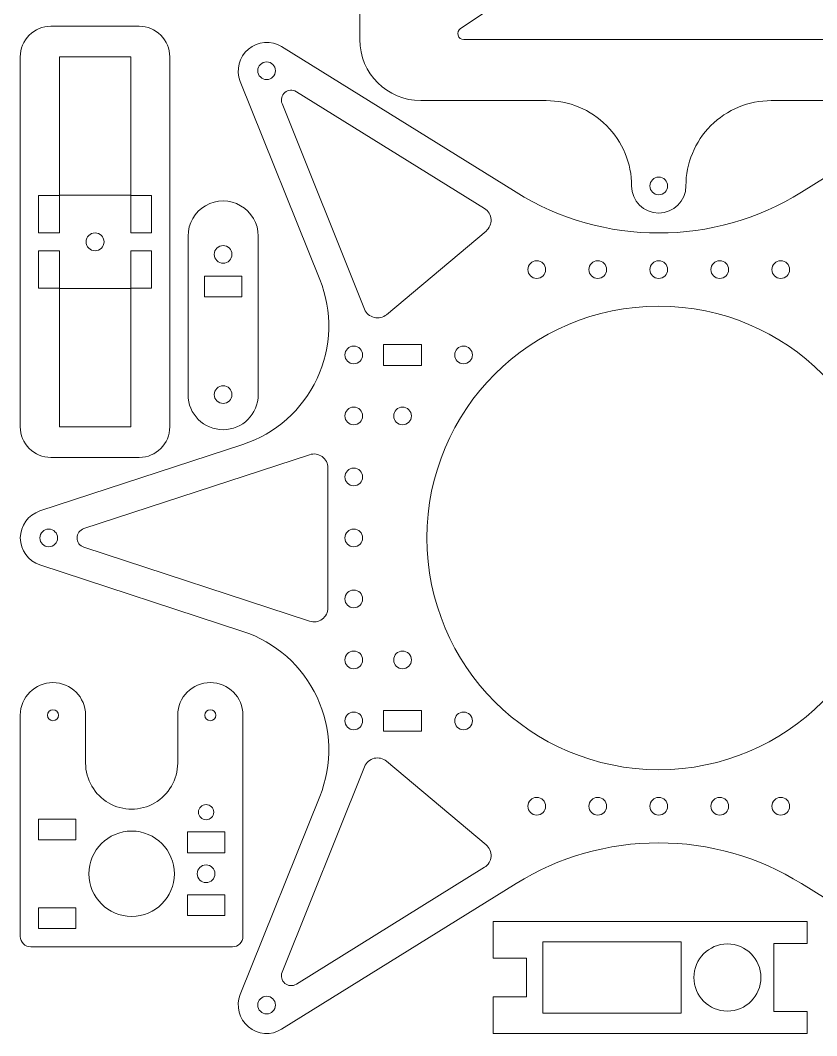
# Model space of a CAD drawing. Header units: millimetres. Extents: x 15 to 485, y 15 to 380.
# Drawn here: x 15 to 145.5, y 14.6 to 181.1 of the extents above; entities that cross this region are included whole.
import ezdxf

# ---------------------------------------------------------------- set-up
doc = ezdxf.new("R2010")
doc.units = ezdxf.units.MM
doc.header["$MEASUREMENT"] = 0
doc.layers.add('Sheet 1-1-1706191711-01', color=6, linetype='Continuous', true_color=0xff00ff)

msp = doc.modelspace()

# ---------------------------------------------------------------- linework, layer by layer
at = {"layer": 'Sheet 1-1-1706191711-01', "color": 18, "lineweight": 15, "true_color": 0x000000}
for points in [[(70.66, 229.97), (70.66, 229.97), (70.66, 177.97), (70.66, 177.97)], [(118.27, 200.55), (118.27, 200.55), (87.16, 179.8), (87.16, 179.8)], [(152.16, 179.8), (152.16, 179.8), (121.05, 200.55), (121.05, 200.55)], [(34.5, 180.16), (34.5, 180.16), (20, 180.16), (20, 180.16)], [(96.27, 152.94), (96.27, 152.94), (57.84, 176.82), (57.84, 176.82)], [(70.66, 177.97), (70.66, 172.45), (75.14, 167.97), (80.66, 167.97)], [(87.71, 177.97), (87.71, 177.97), (151.61, 177.97), (151.61, 177.97)], [(181.48, 176.82), (181.48, 176.82), (143.04, 152.94), (143.04, 152.94)], [(15, 175.16), (15, 175.16), (15, 114.47), (15, 114.47)], [(21.4, 152.49), (21.4, 152.49), (21.4, 175.16), (21.4, 175.16)], [(21.4, 175.16), (21.4, 175.16), (33.1, 175.16), (33.1, 175.16)], [(33.1, 175.16), (33.1, 175.16), (33.1, 152.49), (33.1, 152.49)], [(39.5, 114.47), (39.5, 114.47), (39.5, 175.16), (39.5, 175.16)], [(51.06, 171.13), (51.06, 171.13), (64.09, 138.65), (64.09, 138.65)], [(91.09, 150.27), (91.09, 150.27), (60.25, 169.43), (60.25, 169.43)], [(57.91, 167.47), (57.91, 167.47), (71.43, 133.77), (71.43, 133.77)], [(80.66, 167.97), (80.66, 167.97), (101.21, 167.97), (101.21, 167.97)], [(138.11, 167.97), (138.11, 167.97), (158.66, 167.97), (158.66, 167.97)], [(18, 146.29), (18, 146.29), (18, 152.39), (18, 152.39)], [(18, 152.39), (18, 152.39), (21.4, 152.39), (21.4, 152.39)], [(33.1, 152.49), (33.1, 152.49), (21.4, 152.49), (21.4, 152.49)], [(21.4, 152.39), (21.4, 152.39), (21.4, 146.29), (21.4, 146.29)], [(36.5, 152.39), (36.5, 152.39), (33.1, 152.39), (33.1, 152.39)], [(33.1, 152.39), (33.1, 152.39), (33.1, 146.29), (33.1, 146.29)], [(36.5, 146.29), (36.5, 146.29), (36.5, 152.39), (36.5, 152.39)], [(143.04, 152.94), (128.72, 144.04), (110.59, 144.04), (96.27, 152.94)], [(75.02, 132.87), (75.02, 132.87), (91.35, 146.57), (91.35, 146.57)], [(21.4, 146.29), (21.4, 146.29), (18, 146.29), (18, 146.29)], [(33.1, 146.29), (33.1, 146.29), (36.5, 146.29), (36.5, 146.29)], [(42.5, 145.76), (42.5, 145.76), (42.5, 119.76), (42.5, 119.76)], [(54, 119.76), (54, 119.76), (54, 145.76), (54, 145.76)], [(21.4, 143.34), (21.4, 143.34), (18, 143.34), (18, 143.34)], [(18, 143.34), (18, 143.34), (18, 137.24), (18, 137.24)], [(21.4, 137.24), (21.4, 137.24), (21.4, 143.34), (21.4, 143.34)], [(33.1, 137.24), (33.1, 137.24), (33.1, 143.34), (33.1, 143.34)], [(33.1, 143.34), (33.1, 143.34), (36.5, 143.34), (36.5, 143.34)], [(36.5, 143.34), (36.5, 143.34), (36.5, 137.24), (36.5, 137.24)], [(45.17, 139.21), (45.17, 139.21), (45.17, 135.81), (45.17, 135.81)], [(51.33, 139.21), (51.33, 139.21), (45.17, 139.21), (45.17, 139.21)], [(51.33, 135.81), (51.33, 135.81), (51.33, 139.21), (51.33, 139.21)], [(18, 137.24), (18, 137.24), (21.4, 137.24), (21.4, 137.24)], [(33.1, 137.14), (33.1, 137.14), (21.4, 137.14), (21.4, 137.14)], [(21.4, 137.14), (21.4, 137.14), (21.4, 114.47), (21.4, 114.47)], [(36.5, 137.24), (36.5, 137.24), (33.1, 137.24), (33.1, 137.24)], [(33.1, 114.47), (33.1, 114.47), (33.1, 137.14), (33.1, 137.14)], [(45.17, 135.81), (45.17, 135.81), (51.33, 135.81), (51.33, 135.81)], [(80.76, 127.96), (80.76, 127.96), (74.56, 127.96), (74.56, 127.96)], [(74.56, 127.96), (74.56, 127.96), (74.56, 124.56), (74.56, 124.56)], [(80.76, 124.56), (80.76, 124.56), (80.76, 127.96), (80.76, 127.96)], [(74.56, 124.56), (74.56, 124.56), (80.76, 124.56), (80.76, 124.56)], [(21.4, 114.47), (21.4, 114.47), (33.1, 114.47), (33.1, 114.47)], [(34.5, 109.47), (37.26, 109.47), (39.5, 111.71), (39.5, 114.47)], [(51.47, 111.58), (51.47, 111.58), (18.21, 100.69), (18.21, 100.69)], [(62.42, 109.91), (62.42, 109.91), (25.42, 97.79), (25.42, 97.79)], [(20, 109.47), (20, 109.47), (34.5, 109.47), (34.5, 109.47)], [(65.42, 84.78), (65.42, 84.78), (65.42, 107.74), (65.42, 107.74)], [(25.42, 94.73), (25.42, 94.73), (62.42, 82.61), (62.42, 82.61)], [(18.21, 91.84), (18.21, 91.84), (51.47, 80.94), (51.47, 80.94)], [(15, 67.19), (15, 67.19), (15, 30.93), (15, 30.93)], [(25.7, 59.34), (25.7, 59.34), (25.7, 67.19), (25.7, 67.19)], [(40.8, 67.19), (40.8, 67.19), (40.8, 59.34), (40.8, 59.34)], [(51.5, 30.93), (51.5, 30.93), (51.5, 67.19), (51.5, 67.19)], [(80.76, 67.96), (80.76, 67.96), (74.56, 67.96), (74.56, 67.96)], [(74.56, 67.96), (74.56, 67.96), (74.56, 64.56), (74.56, 64.56)], [(80.76, 64.56), (80.76, 64.56), (80.76, 67.96), (80.76, 67.96)], [(74.56, 64.56), (74.56, 64.56), (80.76, 64.56), (80.76, 64.56)], [(71.43, 58.75), (71.43, 58.75), (57.91, 25.05), (57.91, 25.05)], [(91.35, 45.95), (91.35, 45.95), (75.02, 59.65), (75.02, 59.65)], [(64.09, 53.87), (64.09, 53.87), (51.06, 21.39), (51.06, 21.39)], [(18, 50.17), (18, 50.17), (18, 46.77), (18, 46.77)], [(24.1, 50.17), (24.1, 50.17), (18, 50.17), (18, 50.17)], [(24.1, 46.77), (24.1, 46.77), (24.1, 50.17), (24.1, 50.17)], [(18, 46.77), (18, 46.77), (24.1, 46.77), (24.1, 46.77)], [(48.5, 48.04), (48.5, 48.04), (42.4, 48.04), (42.4, 48.04)], [(42.4, 48.04), (42.4, 48.04), (42.4, 44.64), (42.4, 44.64)], [(48.5, 44.64), (48.5, 44.64), (48.5, 48.04), (48.5, 48.04)], [(96.27, 39.59), (103.29, 43.95), (111.39, 46.26), (119.66, 46.26)], [(119.66, 46.26), (127.92, 46.26), (136.02, 43.95), (143.04, 39.59)], [(42.4, 44.64), (42.4, 44.64), (48.5, 44.64), (48.5, 44.64)], [(60.25, 23.09), (60.25, 23.09), (91.09, 42.25), (91.09, 42.25)], [(57.84, 15.7), (57.84, 15.7), (96.27, 39.59), (96.27, 39.59)], [(143.04, 39.59), (143.04, 39.59), (181.48, 15.7), (181.48, 15.7)], [(48.5, 37.74), (48.5, 37.74), (42.4, 37.74), (42.4, 37.74)], [(42.4, 37.74), (42.4, 37.74), (42.4, 34.34), (42.4, 34.34)], [(48.5, 34.34), (48.5, 34.34), (48.5, 37.74), (48.5, 37.74)], [(18, 35.61), (18, 35.61), (18, 32.21), (18, 32.21)], [(24.1, 35.61), (24.1, 35.61), (18, 35.61), (18, 35.61)], [(24.1, 32.21), (24.1, 32.21), (24.1, 35.61), (24.1, 35.61)], [(42.4, 34.34), (42.4, 34.34), (48.5, 34.34), (48.5, 34.34)], [(144, 33.36), (144, 33.36), (92.5, 33.36), (92.5, 33.36)], [(92.5, 33.36), (92.5, 33.36), (92.5, 27.36), (92.5, 27.36)], [(144, 29.76), (144, 29.76), (144, 33.36), (144, 33.36)], [(18, 32.21), (18, 32.21), (24.1, 32.21), (24.1, 32.21)], [(123.32, 30.03), (123.32, 30.03), (100.65, 30.03), (100.65, 30.03)], [(100.65, 30.03), (100.65, 30.03), (100.65, 18.33), (100.65, 18.33)], [(123.32, 18.33), (123.32, 18.33), (123.32, 30.03), (123.32, 30.03)], [(16.72, 29.21), (16.72, 29.21), (49.78, 29.21), (49.78, 29.21)], [(138.5, 18.6), (138.5, 18.6), (138.5, 29.76), (138.5, 29.76)], [(138.5, 29.76), (138.5, 29.76), (144, 29.76), (144, 29.76)], [(92.5, 27.36), (92.5, 27.36), (98, 27.36), (98, 27.36)], [(98, 27.36), (98, 27.36), (98, 21), (98, 21)], [(98, 21), (98, 21), (92.5, 21), (92.5, 21)], [(92.5, 21), (92.5, 21), (92.5, 15), (92.5, 15)], [(100.65, 18.33), (100.65, 18.33), (123.32, 18.33), (123.32, 18.33)], [(144, 18.6), (144, 18.6), (138.5, 18.6), (138.5, 18.6)], [(144, 15), (144, 15), (144, 18.6), (144, 18.6)], [(92.5, 15), (92.5, 15), (144, 15), (144, 15)]]:
    msp.add_open_spline(points, degree=3, dxfattribs=at)
for points, knots in [([(20, 180.16), (18.67, 180.16), (17.4, 179.63), (16.46, 178.69), (15.53, 177.76), (15, 176.49), (15, 175.16)], [10, 10, 10, 10, 10.333333, 10.333333, 10.333333, 11, 11, 11, 11]), ([(39.5, 175.16), (39.5, 176.49), (38.97, 177.76), (38.04, 178.69), (37.1, 179.63), (35.83, 180.16), (34.5, 180.16)], [8, 8, 8, 8, 8.333333, 8.333333, 8.333333, 9, 9, 9, 9]), ([(87.16, 179.8), (86.79, 179.56), (86.63, 179.1), (86.76, 178.68), (86.88, 178.26), (87.27, 177.97), (87.71, 177.97)], [8, 8, 8, 8, 8.333333, 8.333333, 8.333333, 9, 9, 9, 9]), ([(57.84, 176.82), (56.13, 177.88), (53.93, 177.73), (52.38, 176.43), (50.84, 175.14), (50.31, 173), (51.06, 171.13)], [22, 22, 22, 22, 22.333333, 22.333333, 22.333333, 23, 23, 23, 23]), ([(56.83, 172.87), (56.83, 173.67), (56.18, 174.32), (55.38, 174.32), (54.58, 174.32), (53.93, 173.67), (53.93, 172.87), (53.93, 172.07), (54.58, 171.42), (55.38, 171.42), (56.18, 171.42), (56.83, 172.07), (56.83, 172.87)], [0, 0, 0, 0, 0.2, 0.2, 0.2, 0.4, 0.4, 0.4, 0.6, 0.6, 0.6, 1, 1, 1, 1]), ([(60.25, 169.43), (59.66, 169.8), (58.9, 169.75), (58.37, 169.3), (57.84, 168.85), (57.65, 168.11), (57.91, 167.47)], [3, 3, 3, 3, 3.333333, 3.333333, 3.333333, 4, 4, 4, 4]), ([(101.21, 167.97), (104.92, 167.97), (108.48, 166.5), (111.11, 163.87), (113.73, 161.24), (115.21, 157.68), (115.21, 153.97)], [0, 0, 0, 0, 0.666667, 0.666667, 0.666667, 1, 1, 1, 1]), ([(124.11, 153.97), (124.11, 157.68), (125.58, 161.24), (128.21, 163.87), (130.84, 166.5), (134.4, 167.97), (138.11, 167.97)], [2, 2, 2, 2, 2.666667, 2.666667, 2.666667, 3, 3, 3, 3]), ([(119.66, 152.52), (120.46, 152.52), (121.11, 153.17), (121.11, 153.97), (121.11, 154.77), (120.46, 155.42), (119.66, 155.42), (118.86, 155.42), (118.21, 154.77), (118.21, 153.97), (118.21, 153.17), (118.86, 152.52), (119.66, 152.52)], [0, 0, 0, 0, 0.2, 0.2, 0.2, 0.4, 0.4, 0.4, 0.6, 0.6, 0.6, 1, 1, 1, 1]), ([(115.21, 153.97), (115.21, 151.51), (117.2, 149.52), (119.66, 149.52), (122.12, 149.52), (124.11, 151.51), (124.11, 153.97)], [1, 1, 1, 1, 1.333333, 1.333333, 1.333333, 2, 2, 2, 2]), ([(54, 145.76), (54, 147.81), (52.9, 149.71), (51.12, 150.74), (49.35, 151.77), (47.15, 151.77), (45.38, 150.74), (43.6, 149.71), (42.5, 147.81), (42.5, 145.76)], [2, 2, 2, 2, 2.25, 2.25, 2.25, 2.5, 2.5, 2.5, 3, 3, 3, 3]), ([(91.35, 146.57), (91.91, 147.05), (92.22, 147.76), (92.16, 148.49), (92.11, 149.22), (91.71, 149.88), (91.09, 150.27)], [7, 7, 7, 7, 7.333333, 7.333333, 7.333333, 8, 8, 8, 8]), ([(28.72, 144.81), (28.72, 145.63), (28.06, 146.29), (27.25, 146.29), (26.44, 146.29), (25.77, 145.63), (25.77, 144.81), (25.77, 144), (26.44, 143.34), (27.25, 143.34), (28.06, 143.34), (28.72, 144), (28.72, 144.81)], [0, 0, 0, 0, 0.2, 0.2, 0.2, 0.4, 0.4, 0.4, 0.6, 0.6, 0.6, 1, 1, 1, 1]), ([(48.25, 141.31), (49.05, 141.31), (49.7, 141.96), (49.7, 142.76), (49.7, 143.56), (49.05, 144.21), (48.25, 144.21), (47.45, 144.21), (46.8, 143.56), (46.8, 142.76), (46.8, 141.96), (47.45, 141.31), (48.25, 141.31)], [0, 0, 0, 0, 0.2, 0.2, 0.2, 0.4, 0.4, 0.4, 0.6, 0.6, 0.6, 1, 1, 1, 1]), ([(101.11, 140.26), (101.11, 141.06), (100.46, 141.71), (99.66, 141.71), (98.86, 141.71), (98.21, 141.06), (98.21, 140.26), (98.21, 139.46), (98.86, 138.81), (99.66, 138.81), (100.46, 138.81), (101.11, 139.46), (101.11, 140.26)], [0, 0, 0, 0, 0.2, 0.2, 0.2, 0.4, 0.4, 0.4, 0.6, 0.6, 0.6, 1, 1, 1, 1]), ([(111.11, 140.26), (111.11, 141.06), (110.46, 141.71), (109.66, 141.71), (108.86, 141.71), (108.21, 141.06), (108.21, 140.26), (108.21, 139.46), (108.86, 138.81), (109.66, 138.81), (110.46, 138.81), (111.11, 139.46), (111.11, 140.26)], [0, 0, 0, 0, 0.2, 0.2, 0.2, 0.4, 0.4, 0.4, 0.6, 0.6, 0.6, 1, 1, 1, 1]), ([(121.11, 140.26), (121.11, 141.06), (120.46, 141.71), (119.66, 141.71), (118.86, 141.71), (118.21, 141.06), (118.21, 140.26), (118.21, 139.46), (118.86, 138.81), (119.66, 138.81), (120.46, 138.81), (121.11, 139.46), (121.11, 140.26)], [0, 0, 0, 0, 0.2, 0.2, 0.2, 0.4, 0.4, 0.4, 0.6, 0.6, 0.6, 1, 1, 1, 1]), ([(131.11, 140.26), (131.11, 141.06), (130.46, 141.71), (129.66, 141.71), (128.86, 141.71), (128.21, 141.06), (128.21, 140.26), (128.21, 139.46), (128.86, 138.81), (129.66, 138.81), (130.46, 138.81), (131.11, 139.46), (131.11, 140.26)], [0, 0, 0, 0, 0.2, 0.2, 0.2, 0.4, 0.4, 0.4, 0.6, 0.6, 0.6, 1, 1, 1, 1]), ([(141.11, 140.26), (141.11, 141.06), (140.46, 141.71), (139.66, 141.71), (138.86, 141.71), (138.21, 141.06), (138.21, 140.26), (138.21, 139.46), (138.86, 138.81), (139.66, 138.81), (140.46, 138.81), (141.11, 139.46), (141.11, 140.26)], [0, 0, 0, 0, 0.2, 0.2, 0.2, 0.4, 0.4, 0.4, 0.6, 0.6, 0.6, 1, 1, 1, 1]), ([(64.09, 138.65), (66.19, 133.4), (66.03, 127.51), (63.64, 122.38), (61.25, 117.25), (56.84, 113.35), (51.47, 111.58)], [24, 24, 24, 24, 24.666667, 24.666667, 24.666667, 25, 25, 25, 25]), ([(71.43, 133.77), (71.7, 133.09), (72.29, 132.58), (73, 132.41), (73.71, 132.23), (74.46, 132.4), (75.02, 132.87)], [5, 5, 5, 5, 5.333333, 5.333333, 5.333333, 6, 6, 6, 6]), ([(157.66, 96.26), (157.66, 117.25), (140.64, 134.26), (119.66, 134.26), (98.67, 134.26), (81.66, 117.25), (81.66, 96.26), (81.66, 75.27), (98.67, 58.26), (119.66, 58.26), (140.64, 58.26), (157.66, 75.27), (157.66, 96.26), (157.66, 96.26)], [0, 0, 0, 0, 0.2, 0.2, 0.2, 0.4, 0.4, 0.4, 0.6, 0.6, 0.6, 1, 1.0002, 1.0002, 1.0002, 1.0002]), ([(71.11, 126.26), (71.11, 127.06), (70.46, 127.71), (69.66, 127.71), (68.86, 127.71), (68.21, 127.06), (68.21, 126.26), (68.21, 125.46), (68.86, 124.81), (69.66, 124.81), (70.46, 124.81), (71.11, 125.46), (71.11, 126.26)], [0, 0, 0, 0, 0.2, 0.2, 0.2, 0.4, 0.4, 0.4, 0.6, 0.6, 0.6, 1, 1, 1, 1]), ([(89.11, 126.26), (89.11, 127.06), (88.46, 127.71), (87.66, 127.71), (86.86, 127.71), (86.21, 127.06), (86.21, 126.26), (86.21, 125.46), (86.86, 124.81), (87.66, 124.81), (88.46, 124.81), (89.11, 125.46), (89.11, 126.26)], [0, 0, 0, 0, 0.2, 0.2, 0.2, 0.4, 0.4, 0.4, 0.6, 0.6, 0.6, 1, 1, 1, 1]), ([(48.25, 118.31), (49.05, 118.31), (49.7, 118.96), (49.7, 119.76), (49.7, 120.56), (49.05, 121.21), (48.25, 121.21), (47.45, 121.21), (46.8, 120.56), (46.8, 119.76), (46.8, 118.96), (47.45, 118.31), (48.25, 118.31)], [0, 0, 0, 0, 0.2, 0.2, 0.2, 0.4, 0.4, 0.4, 0.6, 0.6, 0.6, 1, 1, 1, 1]), ([(42.5, 119.76), (42.5, 116.58), (45.07, 114.01), (48.25, 114.01), (51.43, 114.01), (54, 116.58), (54, 119.76)], [4, 4, 4, 4, 4.333333, 4.333333, 4.333333, 5, 5, 5, 5]), ([(71.11, 116.26), (71.11, 117.06), (70.46, 117.71), (69.66, 117.71), (68.86, 117.71), (68.21, 117.06), (68.21, 116.26), (68.21, 115.46), (68.86, 114.81), (69.66, 114.81), (70.46, 114.81), (71.11, 115.46), (71.11, 116.26)], [0, 0, 0, 0, 0.2, 0.2, 0.2, 0.4, 0.4, 0.4, 0.6, 0.6, 0.6, 1, 1, 1, 1]), ([(79.11, 116.26), (79.11, 117.06), (78.46, 117.71), (77.66, 117.71), (76.86, 117.71), (76.21, 117.06), (76.21, 116.26), (76.21, 115.46), (76.86, 114.81), (77.66, 114.81), (78.46, 114.81), (79.11, 115.46), (79.11, 116.26)], [0, 0, 0, 0, 0.2, 0.2, 0.2, 0.4, 0.4, 0.4, 0.6, 0.6, 0.6, 1, 1, 1, 1]), ([(15, 114.47), (15, 113.14), (15.53, 111.87), (16.46, 110.93), (17.4, 110), (18.67, 109.47), (20, 109.47)], [4, 4, 4, 4, 4.333333, 4.333333, 4.333333, 5, 5, 5, 5]), ([(65.42, 107.74), (65.42, 108.47), (65.07, 109.16), (64.48, 109.59), (63.88, 110.02), (63.12, 110.14), (62.42, 109.91)], [10, 10, 10, 10, 10.333333, 10.333333, 10.333333, 11, 11, 11, 11]), ([(71.11, 106.26), (71.11, 107.06), (70.46, 107.71), (69.66, 107.71), (68.86, 107.71), (68.21, 107.06), (68.21, 106.26), (68.21, 105.46), (68.86, 104.81), (69.66, 104.81), (70.46, 104.81), (71.11, 105.46), (71.11, 106.26)], [0, 0, 0, 0, 0.2, 0.2, 0.2, 0.4, 0.4, 0.4, 0.6, 0.6, 0.6, 1, 1, 1, 1]), ([(18.21, 100.69), (16.29, 100.06), (15, 98.27), (15, 96.26), (15, 94.25), (16.29, 92.46), (18.21, 91.84)], [26, 26, 26, 26, 26.333333, 26.333333, 26.333333, 27, 27, 27, 27]), ([(21.11, 96.26), (21.11, 97.06), (20.46, 97.71), (19.66, 97.71), (18.86, 97.71), (18.21, 97.06), (18.21, 96.26), (18.21, 95.46), (18.86, 94.81), (19.66, 94.81), (20.46, 94.81), (21.11, 95.46), (21.11, 96.26)], [0, 0, 0, 0, 0.2, 0.2, 0.2, 0.4, 0.4, 0.4, 0.6, 0.6, 0.6, 1, 1, 1, 1]), ([(25.42, 97.79), (24.76, 97.57), (24.31, 96.96), (24.31, 96.26), (24.31, 95.57), (24.76, 94.95), (25.42, 94.73)], [6, 6, 6, 6, 6.333333, 6.333333, 6.333333, 7, 7, 7, 7]), ([(71.11, 96.26), (71.11, 97.06), (70.46, 97.71), (69.66, 97.71), (68.86, 97.71), (68.21, 97.06), (68.21, 96.26), (68.21, 95.46), (68.86, 94.81), (69.66, 94.81), (70.46, 94.81), (71.11, 95.46), (71.11, 96.26)], [0, 0, 0, 0, 0.2, 0.2, 0.2, 0.4, 0.4, 0.4, 0.6, 0.6, 0.6, 1, 1, 1, 1]), ([(71.11, 86.26), (71.11, 87.06), (70.46, 87.71), (69.66, 87.71), (68.86, 87.71), (68.21, 87.06), (68.21, 86.26), (68.21, 85.46), (68.86, 84.81), (69.66, 84.81), (70.46, 84.81), (71.11, 85.46), (71.11, 86.26)], [0, 0, 0, 0, 0.2, 0.2, 0.2, 0.4, 0.4, 0.4, 0.6, 0.6, 0.6, 1, 1, 1, 1]), ([(62.42, 82.61), (63.12, 82.38), (63.88, 82.5), (64.48, 82.93), (65.07, 83.36), (65.42, 84.05), (65.42, 84.78)], [8, 8, 8, 8, 8.333333, 8.333333, 8.333333, 9, 9, 9, 9]), ([(51.47, 80.94), (56.84, 79.18), (61.25, 75.27), (63.64, 70.14), (66.03, 65.01), (66.19, 59.13), (64.09, 53.87)], [28, 28, 28, 28, 28.666667, 28.666667, 28.666667, 29, 29, 29, 29]), ([(71.11, 76.26), (71.11, 77.06), (70.46, 77.71), (69.66, 77.71), (68.86, 77.71), (68.21, 77.06), (68.21, 76.26), (68.21, 75.46), (68.86, 74.81), (69.66, 74.81), (70.46, 74.81), (71.11, 75.46), (71.11, 76.26)], [0, 0, 0, 0, 0.2, 0.2, 0.2, 0.4, 0.4, 0.4, 0.6, 0.6, 0.6, 1, 1, 1, 1]), ([(79.11, 76.26), (79.11, 77.06), (78.46, 77.71), (77.66, 77.71), (76.86, 77.71), (76.21, 77.06), (76.21, 76.26), (76.21, 75.46), (76.86, 74.81), (77.66, 74.81), (78.46, 74.81), (79.11, 75.46), (79.11, 76.26)], [0, 0, 0, 0, 0.2, 0.2, 0.2, 0.4, 0.4, 0.4, 0.6, 0.6, 0.6, 1, 1, 1, 1]), ([(25.7, 67.19), (25.7, 70.14), (23.3, 72.54), (20.35, 72.54), (17.4, 72.54), (15, 70.14), (15, 67.19)], [11, 11, 11, 11, 11.333333, 11.333333, 11.333333, 12, 12, 12, 12]), ([(51.5, 67.19), (51.5, 70.14), (49.1, 72.54), (46.15, 72.54), (43.2, 72.54), (40.8, 70.14), (40.8, 67.19)], [7, 7, 7, 7, 7.333333, 7.333333, 7.333333, 8, 8, 8, 8]), ([(20.35, 68.09), (19.85, 68.09), (19.45, 67.69), (19.45, 67.19), (19.45, 66.69), (19.85, 66.29), (20.35, 66.29), (20.85, 66.29), (21.25, 66.69), (21.25, 67.19), (21.25, 67.69), (20.85, 68.09), (20.35, 68.09)], [0, 0, 0, 0, 0.2, 0.2, 0.2, 0.4, 0.4, 0.4, 0.6, 0.6, 0.6, 1, 1, 1, 1]), ([(46.15, 68.09), (45.65, 68.09), (45.25, 67.69), (45.25, 67.19), (45.25, 66.69), (45.65, 66.29), (46.15, 66.29), (46.65, 66.29), (47.05, 66.69), (47.05, 67.19), (47.05, 67.69), (46.65, 68.09), (46.15, 68.09)], [0, 0, 0, 0, 0.2, 0.2, 0.2, 0.4, 0.4, 0.4, 0.6, 0.6, 0.6, 1, 1, 1, 1]), ([(71.11, 66.26), (71.11, 67.06), (70.46, 67.71), (69.66, 67.71), (68.86, 67.71), (68.21, 67.06), (68.21, 66.26), (68.21, 65.46), (68.86, 64.81), (69.66, 64.81), (70.46, 64.81), (71.11, 65.46), (71.11, 66.26)], [0, 0, 0, 0, 0.2, 0.2, 0.2, 0.4, 0.4, 0.4, 0.6, 0.6, 0.6, 1, 1, 1, 1]), ([(89.11, 66.26), (89.11, 67.06), (88.46, 67.71), (87.66, 67.71), (86.86, 67.71), (86.21, 67.06), (86.21, 66.26), (86.21, 65.46), (86.86, 64.81), (87.66, 64.81), (88.46, 64.81), (89.11, 65.46), (89.11, 66.26)], [0, 0, 0, 0, 0.2, 0.2, 0.2, 0.4, 0.4, 0.4, 0.6, 0.6, 0.6, 1, 1, 1, 1]), ([(75.02, 59.65), (74.46, 60.12), (73.71, 60.29), (73, 60.12), (72.29, 59.94), (71.7, 59.43), (71.43, 58.75)], [6, 6, 6, 6, 6.333333, 6.333333, 6.333333, 7, 7, 7, 7]), ([(40.8, 59.34), (40.8, 56.64), (39.36, 54.15), (37.03, 52.8), (34.69, 51.45), (31.81, 51.45), (29.48, 52.8), (27.14, 54.15), (25.7, 56.64), (25.7, 59.34)], [9, 9, 9, 9, 9.5, 9.5, 9.5, 9.75, 9.75, 9.75, 10, 10, 10, 10]), ([(101.11, 52.26), (101.11, 53.06), (100.46, 53.71), (99.66, 53.71), (98.86, 53.71), (98.21, 53.06), (98.21, 52.26), (98.21, 51.46), (98.86, 50.81), (99.66, 50.81), (100.46, 50.81), (101.11, 51.46), (101.11, 52.26)], [0, 0, 0, 0, 0.2, 0.2, 0.2, 0.4, 0.4, 0.4, 0.6, 0.6, 0.6, 1, 1, 1, 1]), ([(111.11, 52.26), (111.11, 53.06), (110.46, 53.71), (109.66, 53.71), (108.86, 53.71), (108.21, 53.06), (108.21, 52.26), (108.21, 51.46), (108.86, 50.81), (109.66, 50.81), (110.46, 50.81), (111.11, 51.46), (111.11, 52.26)], [0, 0, 0, 0, 0.2, 0.2, 0.2, 0.4, 0.4, 0.4, 0.6, 0.6, 0.6, 1, 1, 1, 1]), ([(121.11, 52.26), (121.11, 53.06), (120.46, 53.71), (119.66, 53.71), (118.86, 53.71), (118.21, 53.06), (118.21, 52.26), (118.21, 51.46), (118.86, 50.81), (119.66, 50.81), (120.46, 50.81), (121.11, 51.46), (121.11, 52.26)], [0, 0, 0, 0, 0.2, 0.2, 0.2, 0.4, 0.4, 0.4, 0.6, 0.6, 0.6, 1, 1, 1, 1]), ([(131.11, 52.26), (131.11, 53.06), (130.46, 53.71), (129.66, 53.71), (128.86, 53.71), (128.21, 53.06), (128.21, 52.26), (128.21, 51.46), (128.86, 50.81), (129.66, 50.81), (130.46, 50.81), (131.11, 51.46), (131.11, 52.26)], [0, 0, 0, 0, 0.2, 0.2, 0.2, 0.4, 0.4, 0.4, 0.6, 0.6, 0.6, 1, 1, 1, 1]), ([(141.11, 52.26), (141.11, 53.06), (140.46, 53.71), (139.66, 53.71), (138.86, 53.71), (138.21, 53.06), (138.21, 52.26), (138.21, 51.46), (138.86, 50.81), (139.66, 50.81), (140.46, 50.81), (141.11, 51.46), (141.11, 52.26)], [0, 0, 0, 0, 0.2, 0.2, 0.2, 0.4, 0.4, 0.4, 0.6, 0.6, 0.6, 1, 1, 1, 1]), ([(45.45, 52.54), (44.76, 52.54), (44.2, 51.98), (44.2, 51.29), (44.2, 50.6), (44.76, 50.04), (45.45, 50.04), (46.14, 50.04), (46.7, 50.6), (46.7, 51.29), (46.7, 51.98), (46.14, 52.54), (45.45, 52.54)], [0, 0, 0, 0, 0.2, 0.2, 0.2, 0.4, 0.4, 0.4, 0.6, 0.6, 0.6, 1, 1, 1, 1]), ([(33.25, 48.19), (29.38, 48.19), (26.25, 45.06), (26.25, 41.19), (26.25, 37.32), (29.38, 34.19), (33.25, 34.19), (37.12, 34.19), (40.25, 37.32), (40.25, 41.19), (40.25, 45.06), (37.12, 48.19), (33.25, 48.19)], [0, 0, 0, 0, 0.2, 0.2, 0.2, 0.4, 0.4, 0.4, 0.6, 0.6, 0.6, 1, 1, 1, 1]), ([(91.09, 42.25), (91.71, 42.64), (92.11, 43.3), (92.16, 44.03), (92.22, 44.77), (91.91, 45.48), (91.35, 45.95)], [4, 4, 4, 4, 4.333333, 4.333333, 4.333333, 5, 5, 5, 5]), ([(45.45, 42.64), (44.65, 42.64), (44, 41.99), (44, 41.19), (44, 40.39), (44.65, 39.74), (45.45, 39.74), (46.25, 39.74), (46.9, 40.39), (46.9, 41.19), (46.9, 41.99), (46.25, 42.64), (45.45, 42.64)], [0, 0, 0, 0, 0.2, 0.2, 0.2, 0.4, 0.4, 0.4, 0.6, 0.6, 0.6, 1, 1, 1, 1]), ([(15, 30.93), (15, 30.47), (15.18, 30.04), (15.5, 29.71), (15.83, 29.39), (16.26, 29.21), (16.72, 29.21)], [13, 13, 13, 13, 13.333333, 13.333333, 13.333333, 14, 14, 14, 14]), ([(49.78, 29.21), (50.24, 29.21), (50.68, 29.39), (51, 29.71), (51.32, 30.04), (51.5, 30.47), (51.5, 30.93)], [5, 5, 5, 5, 5.333333, 5.333333, 5.333333, 6, 6, 6, 6]), ([(125.41, 24.18), (125.41, 21.14), (127.87, 18.68), (130.91, 18.68), (133.95, 18.68), (136.41, 21.14), (136.41, 24.18), (136.41, 27.22), (133.95, 29.68), (130.91, 29.68), (127.87, 29.68), (125.41, 27.22), (125.41, 24.18)], [0, 0, 0, 0, 0.2, 0.2, 0.2, 0.4, 0.4, 0.4, 0.6, 0.6, 0.6, 1, 1, 1, 1]), ([(57.91, 25.05), (57.65, 24.41), (57.84, 23.67), (58.37, 23.22), (58.9, 22.78), (59.66, 22.72), (60.25, 23.09)], [2, 2, 2, 2, 2.333333, 2.333333, 2.333333, 3, 3, 3, 3]), ([(51.06, 21.39), (50.31, 19.52), (50.84, 17.38), (52.38, 16.09), (53.93, 14.8), (56.13, 14.64), (57.84, 15.7)], [30, 30, 30, 30, 30.333333, 30.333333, 30.333333, 31, 31, 31, 31]), ([(56.83, 19.66), (56.83, 20.46), (56.18, 21.11), (55.38, 21.11), (54.58, 21.11), (53.93, 20.46), (53.93, 19.66), (53.93, 18.86), (54.58, 18.21), (55.38, 18.21), (56.18, 18.21), (56.83, 18.86), (56.83, 19.66), (56.83, 19.66)], [0, 0, 0, 0, 0.2, 0.2, 0.2, 0.4, 0.4, 0.4, 0.6, 0.6, 0.6, 1, 1.0001, 1.0001, 1.0001, 1.0001])]:
    msp.add_open_spline(points, degree=3, knots=knots, dxfattribs=at)

doc.saveas('drawing.dxf')
